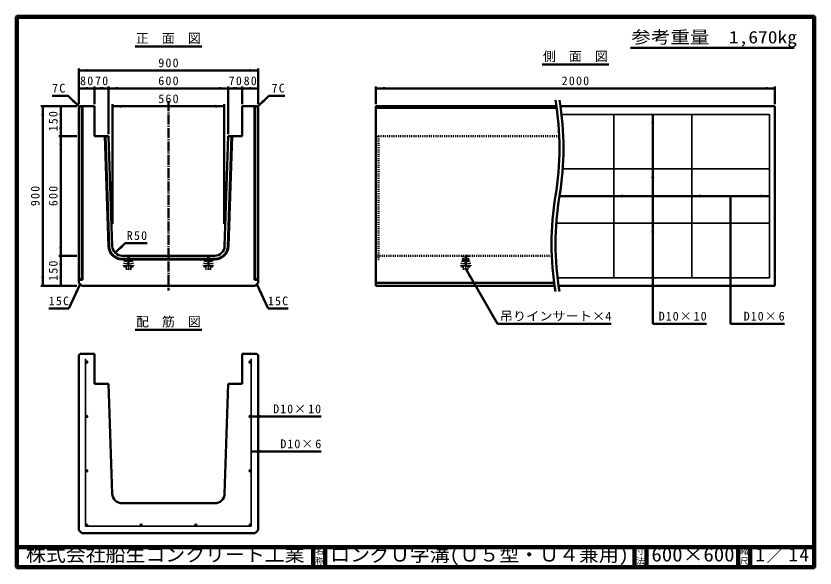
# Model space of a CAD drawing. Units: millimetres, scale not verified. Extents: x 100 to 4105, y 100 to 2870.
import ezdxf
from ezdxf.enums import TextEntityAlignment as Align

# ---------------------------------------------------------------- set-up
doc = ezdxf.new("R2010")
doc.units = ezdxf.units.MM
doc.header["$LTSCALE"] = 5
doc.linetypes.add('USER1', pattern=[2.2, 1, -1.2])
doc.linetypes.add('USER2', pattern=[13.4, 10, -1.2, 1, -1.2])
doc.layers.add('V-nasSTD', color=7, linetype='Continuous', lineweight=50)
doc.styles.add('ＭＳ ゴシック', font='')
doc.styles.get('ＭＳ ゴシック').set_extended_font_data('MS Gothic')

msp = doc.modelspace()

# ---------------------------------------------------------------- hatches: boundary and pattern name
at = {"layer": 'V-nasSTD'}
for points in [[(459.263, 2604.277), (414.263, 2596.777), (459.263, 2589.277)], [(1269.263, 2589.277), (1314.263, 2596.777), (1269.263, 2604.277)], [(459.263, 2514.277), (414.263, 2506.777), (459.263, 2499.277)], [(449.263, 2499.277), (494.263, 2506.777), (449.263, 2514.277)], [(539.263, 2514.277), (494.263, 2506.777), (539.263, 2499.277)], [(519.263, 2499.277), (564.263, 2506.777), (519.263, 2514.277)], [(609.263, 2514.277), (564.263, 2506.777), (609.263, 2499.277)], [(1119.263, 2499.277), (1164.263, 2506.777), (1119.263, 2514.277)], [(1209.263, 2514.277), (1164.263, 2506.777), (1209.263, 2499.277)], [(1189.263, 2499.277), (1234.263, 2506.777), (1189.263, 2514.277)], [(1279.263, 2514.277), (1234.263, 2506.777), (1279.263, 2499.277)], [(1269.263, 2499.277), (1314.263, 2506.777), (1269.263, 2514.277)], [(1949.262, 2514.277), (1904.262, 2506.777), (1949.262, 2499.277)], [(3859.262, 2499.277), (3904.262, 2506.777), (3859.262, 2514.277)], [(391.246, 2450.4), (417.762, 2413.277), (380.639, 2439.793)], [(1337.279, 2450.4), (1310.762, 2413.277), (1347.885, 2439.793)], [(226.762, 2371.777), (234.262, 2416.777), (241.762, 2371.777)], [(316.762, 2371.777), (324.262, 2416.777), (331.762, 2371.777)], [(629.262, 2424.277), (584.262, 2416.777), (629.262, 2409.277)], [(1099.262, 2409.277), (1144.262, 2416.777), (1099.262, 2424.277)], [(3284.262, 2330.777), (3291.762, 2375.777), (3299.262, 2330.777)], [(331.762, 2311.777), (324.262, 2266.777), (316.762, 2311.777)], [(316.762, 2221.777), (324.262, 2266.777), (331.762, 2221.777)], [(3284.262, 2057.777), (3291.762, 2102.777), (3299.262, 2057.777)], [(3141.762, 1958.777), (3096.762, 1966.277), (3141.762, 1973.777)], [(3531.762, 1958.777), (3486.762, 1966.277), (3531.762, 1973.777)], [(3831.762, 1973.777), (3876.762, 1966.277), (3831.762, 1958.777)], [(3284.262, 1784.777), (3291.762, 1829.777), (3299.262, 1784.777)], [(331.762, 1711.777), (324.262, 1666.777), (316.762, 1711.777)], [(624.378, 1717.96), (597.862, 1680.837), (634.985, 1707.354)], [(316.762, 1621.777), (324.262, 1666.777), (331.762, 1621.777)], [(2383.257, 1565.556), (2354.262, 1600.777), (2370.267, 1558.056)], [(241.762, 1561.777), (234.262, 1516.777), (226.762, 1561.777)], [(331.762, 1561.777), (324.262, 1516.777), (316.762, 1561.777)], [(421.762, 1524.277), (395.8, 1486.764), (409.37, 1480.371)], [(1306.762, 1524.277), (1332.724, 1486.764), (1319.154, 1480.371)], [(3284.262, 1511.777), (3291.762, 1556.777), (3299.262, 1511.777)], [(449.262, 1133.683, 1), (459.262, 1133.683, 1)], [(1279.262, 1133.683, 1), (1269.262, 1133.683, 1)], [(449.262, 860.683, 1), (459.262, 860.683, 1)], [(1279.262, 860.683, 1), (1269.262, 860.683, 1)], [(1324.262, 868.183), (1279.262, 860.683), (1324.262, 853.183)], [(1324.262, 692.722), (1279.262, 685.222), (1324.262, 677.722)], [(449.262, 587.683, 1), (459.262, 587.683, 1)], [(1279.262, 587.683, 1), (1269.262, 587.683, 1)], [(449.262, 314.683, 0.41421), (454.262, 309.683, 0.66818), (457.798, 318.218, 0.66818)], [(727.262, 309.683, 1), (727.262, 319.683, 1)], [(1001.262, 309.683, 1), (1001.262, 319.683, 1)], [(1279.262, 314.683, 0.66818), (1270.727, 318.218, 0.66818), (1274.262, 309.683, 0.41421)]]:
    msp.add_hatch(color=256, dxfattribs=at).paths.add_polyline_path(points)

# ---------------------------------------------------------------- linework, layer by layer
at = {"layer": 'V-nasSTD', "lineweight": 100}
for p, q in [((105, 2865), (105, 105)), ((4100, 2865), (105, 2865)), ((4100, 105), (4100, 2865)), ((105, 205), (4100, 205)), ((1590, 205), (1590, 105)), ((1650, 205), (1650, 105)), ((3200, 205), (3200, 105)), ((3260, 205), (3260, 105)), ((3720, 205), (3720, 105)), ((3780, 205), (3780, 105)), ((105, 105), (4100, 105))]:
    msp.add_line(p, q, dxfattribs=at)
at = {"layer": 'V-nasSTD'}
for p, q in [((697.263, 2716.777), (1031.263, 2716.777)), ((3180.536, 2709.753), (4000.536, 2709.753)), ((414.263, 2606.777), (414.263, 2426.777)), ((1314.263, 2606.777), (1314.263, 2426.777)), ((2737.262, 2626.777), (3071.262, 2626.777)), ((1314.263, 2596.777), (414.263, 2596.777)), ((494.263, 2506.777), (414.263, 2506.777)), ((494.263, 2516.777), (494.263, 2426.777)), ((564.263, 2506.777), (494.263, 2506.777)), ((564.263, 2516.777), (564.263, 2276.777)), ((1164.263, 2506.777), (564.263, 2506.777)), ((1164.263, 2516.777), (1164.263, 2276.777)), ((1234.263, 2506.777), (1164.263, 2506.777)), ((1234.263, 2516.777), (1234.263, 2426.777)), ((1314.263, 2506.777), (1234.263, 2506.777)), ((1904.262, 2516.777), (1904.262, 2426.777)), ((3904.262, 2506.777), (1904.262, 2506.777)), ((3904.262, 2516.777), (3904.262, 2426.777)), ((281.194, 2469.845), (361.194, 2469.845)), ((417.762, 2413.277), (361.194, 2469.845)), ((1310.762, 2413.277), (1367.331, 2469.845)), ((1367.331, 2469.845), (1447.331, 2469.845)), ((404.262, 2416.777), (224.262, 2416.777)), ((234.262, 2416.777), (234.262, 1516.777)), ((324.262, 2416.777), (324.262, 2266.777)), ((414.262, 2409.777), (421.262, 2416.777)), ((414.262, 2409.777), (414.262, 1531.777)), ((421.262, 2416.777), (494.262, 2416.777)), ((430.262, 2416.777), (430.262, 1549.777)), ((433.262, 2416.777), (433.262, 1546.777)), ((494.262, 2416.777), (494.262, 2266.777)), ((584.262, 2426.777), (584.262, 1826.777)), ((584.262, 2416.777), (1144.262, 2416.777)), ((1144.262, 2426.777), (1144.262, 1826.777)), ((1307.262, 2416.777), (1234.262, 2416.777)), ((1234.262, 2416.777), (1234.262, 2266.777)), ((1295.262, 1546.777), (1295.262, 2416.777)), ((1298.262, 1549.777), (1298.262, 2416.777)), ((1307.262, 2416.777), (1314.262, 2409.777)), ((1314.262, 1531.777), (1314.262, 2409.777)), ((1904.262, 2416.777), (1904.262, 1516.777)), ((2808.975, 2416.777), (1904.262, 2416.777)), ((1904.262, 2409.777), (2809.982, 2409.777)), ((2828.975, 2416.777), (3904.262, 2416.777)), ((3904.262, 1516.777), (3904.262, 2416.777)), ((3291.762, 2375.777), (3291.762, 1325.777)), ((404.262, 2266.777), (314.262, 2266.777)), ((324.262, 2266.777), (324.262, 1666.777)), ((564.262, 2266.777), (494.262, 2266.777)), ((545.252, 2266.777), (563.662, 1714.478)), ((548.253, 2266.777), (566.66, 1714.578)), ((564.262, 2266.777), (582.651, 1715.111)), ((1164.262, 2266.777), (1145.873, 1715.111)), ((1180.271, 2266.777), (1161.864, 1714.578)), ((1234.262, 2266.777), (1164.262, 2266.777)), ((1183.273, 2266.777), (1164.863, 1714.478)), ((3876.762, 1966.277), (2824.178, 1966.277)), ((3681.762, 1966.277), (3681.762, 1325.777)), ((597.862, 1680.837), (647.359, 1730.335)), ((647.359, 1730.335), (757.359, 1730.335)), ((404.262, 1666.777), (314.262, 1666.777)), ((324.262, 1666.777), (324.262, 1516.777)), ((632.623, 1666.777), (1095.901, 1666.777)), ((632.623, 1650.777), (1095.901, 1650.777)), ((632.623, 1647.777), (1095.901, 1647.777)), ((2513.034, 1325.777), (2354.262, 1600.777)), ((364.194, 1402.069), (421.762, 1524.277)), ((414.262, 1549.777), (430.262, 1549.777)), ((414.262, 1546.777), (433.262, 1546.777)), ((414.262, 1531.777), (429.262, 1516.777)), ((430.262, 1549.777), (433.262, 1546.777)), ((1298.262, 1549.777), (1295.262, 1546.777)), ((1295.262, 1546.777), (1314.262, 1546.777)), ((1298.262, 1549.777), (1314.262, 1549.777)), ((1299.262, 1516.777), (1314.262, 1531.777)), ((1364.331, 1402.069), (1306.762, 1524.277)), ((2797.434, 1531.777), (1904.262, 1531.777)), ((404.262, 1516.777), (224.262, 1516.777)), ((429.262, 1516.777), (1299.262, 1516.777)), ((2799.55, 1516.777), (1904.262, 1516.777)), ((3904.262, 1516.777), (2819.55, 1516.777)), ((264.194, 1402.069), (364.194, 1402.069)), ((1364.331, 1402.069), (1464.331, 1402.069)), ((2513.034, 1325.777), (3083.034, 1325.777)), ((3291.762, 1325.777), (3561.762, 1325.777)), ((3681.762, 1325.777), (3951.762, 1325.777)), ((697.262, 1294.683), (1031.262, 1294.683)), ((414.262, 1167.683), (421.262, 1174.683)), ((414.262, 1167.683), (414.262, 289.683)), ((421.262, 1174.683), (494.262, 1174.683)), ((494.262, 1174.683), (494.262, 1024.683)), ((1307.262, 1174.683), (1234.262, 1174.683)), ((1234.262, 1174.683), (1234.262, 1024.683)), ((1307.262, 1174.683), (1314.262, 1167.683)), ((1314.262, 289.683), (1314.262, 1167.683)), ((564.262, 1024.683), (494.262, 1024.683)), ((564.262, 1024.683), (582.651, 473.017)), ((1164.262, 1024.683), (1145.873, 473.017)), ((1234.262, 1024.683), (1164.262, 1024.683)), ((1279.262, 860.683), (1629.262, 860.683)), ((1279.262, 685.222), (1629.262, 685.222)), ((632.623, 424.683), (1095.901, 424.683)), ((414.262, 289.683), (429.262, 274.683)), ((1299.262, 274.683), (1314.262, 289.683)), ((429.262, 274.683), (1299.262, 274.683))]:
    msp.add_line(p, q, dxfattribs=at)
at = {"layer": 'V-nasSTD', "linetype": 'USER2'}
for p, q in [((864.262, 2441.777), (864.262, 1491.777)), ((664.262, 1671.777), (664.262, 1595.777)), ((1064.262, 1671.777), (1064.262, 1595.777)), ((2354.262, 1671.777), (2354.262, 1595.777))]:
    msp.add_line(p, q, dxfattribs=at)
at = {"layer": 'V-nasSTD', "lineweight": 35}
for p, q in [((2834.38, 2375.777), (3876.762, 2375.777)), ((3096.762, 2375.777), (3096.762, 1556.777)), ((3486.762, 2375.777), (3486.762, 1556.777)), ((3876.762, 2375.777), (3876.762, 1556.777)), ((2840.528, 2102.777), (3876.762, 2102.777)), ((2807.925, 1829.777), (3876.762, 1829.777)), ((3876.762, 1556.777), (2814.262, 1556.777)), ((449.262, 1149.683), (449.262, 309.683)), ((1279.262, 309.683), (1279.262, 1149.683)), ((449.262, 309.683), (1279.262, 309.683))]:
    msp.add_line(p, q, dxfattribs=at)
at = {"layer": 'V-nasSTD', "linetype": 'USER1'}
for p, q in [((2823.02, 2266.777), (1904.262, 2266.777)), ((1916.762, 2266.777), (1916.762, 1647.777)), ((651.262, 1651.777), (639.262, 1614.777)), ((651.262, 1666.777), (651.262, 1640.777)), ((677.262, 1666.777), (651.262, 1666.777)), ((662.242, 1643.147), (661.262, 1613.277)), ((662.64, 1644.281), (663.262, 1645.11)), ((663.262, 1645.11), (663.262, 1666.777)), ((663.462, 1644.51), (663.862, 1643.977)), ((664.257, 1643.777), (664.262, 1643.777)), ((664.662, 1643.983), (665.071, 1644.546)), ((665.262, 1645.134), (665.262, 1666.777)), ((665.262, 1645.134), (665.894, 1644.277)), ((666.283, 1643.156), (667.262, 1613.277)), ((677.262, 1640.777), (677.262, 1666.777)), ((677.262, 1651.777), (689.262, 1614.777)), ((1051.262, 1651.777), (1039.262, 1614.777)), ((1051.262, 1666.777), (1051.262, 1640.777)), ((1077.262, 1666.777), (1051.262, 1666.777)), ((1062.242, 1643.147), (1061.262, 1613.277)), ((1062.64, 1644.281), (1063.262, 1645.11)), ((1063.262, 1645.11), (1063.262, 1666.777)), ((1063.462, 1644.51), (1063.862, 1643.977)), ((1064.257, 1643.777), (1064.262, 1643.777)), ((1064.662, 1643.983), (1065.071, 1644.546)), ((1065.262, 1645.134), (1065.262, 1666.777)), ((1065.262, 1645.134), (1065.894, 1644.277)), ((1066.283, 1643.156), (1067.262, 1613.277)), ((1077.262, 1640.777), (1077.262, 1666.777)), ((1077.262, 1651.777), (1089.262, 1614.777)), ((2785.504, 1666.777), (1904.262, 1666.777)), ((1904.262, 1647.777), (1916.762, 1647.777)), ((2341.262, 1651.777), (2329.262, 1614.777)), ((2341.262, 1666.777), (2341.262, 1640.777)), ((2367.262, 1666.777), (2341.262, 1666.777)), ((2352.242, 1643.147), (2351.262, 1613.277)), ((2352.64, 1644.281), (2353.262, 1645.11)), ((2353.262, 1645.11), (2353.262, 1666.777)), ((2353.462, 1644.51), (2353.862, 1643.977)), ((2354.257, 1643.777), (2354.262, 1643.777)), ((2354.662, 1643.983), (2355.071, 1644.546)), ((2355.262, 1645.134), (2355.262, 1666.777)), ((2355.262, 1645.134), (2355.894, 1644.277)), ((2356.283, 1643.156), (2357.262, 1613.277)), ((2367.262, 1640.777), (2367.262, 1666.777)), ((2367.262, 1651.777), (2379.262, 1614.777)), ((639.262, 1614.777), (689.262, 1614.777)), ((651.262, 1640.777), (649.262, 1614.777)), ((650.262, 1612.777), (678.262, 1612.777)), ((650.262, 1612.777), (650.262, 1601.277)), ((651.262, 1640.777), (662.164, 1640.777)), ((651.262, 1614.777), (651.262, 1612.777)), ((667.262, 1613.277), (661.262, 1613.277)), ((664.262, 1614.777), (664.262, 1613.277)), ((666.361, 1640.777), (677.262, 1640.777)), ((677.262, 1640.777), (679.262, 1614.777)), ((677.262, 1614.777), (677.262, 1612.777)), ((677.262, 1612.777), (677.262, 1614.777)), ((678.262, 1612.777), (678.262, 1601.277)), ((1039.262, 1614.777), (1089.262, 1614.777)), ((1051.262, 1640.777), (1049.262, 1614.777)), ((1050.262, 1612.777), (1078.262, 1612.777)), ((1050.262, 1612.777), (1050.262, 1601.277)), ((1051.262, 1640.777), (1062.164, 1640.777)), ((1051.262, 1614.777), (1051.262, 1612.777)), ((1067.262, 1613.277), (1061.262, 1613.277)), ((1064.262, 1614.777), (1064.262, 1613.277)), ((1066.361, 1640.777), (1077.262, 1640.777)), ((1077.262, 1640.777), (1079.262, 1614.777)), ((1077.262, 1614.777), (1077.262, 1612.777)), ((1077.262, 1612.777), (1077.262, 1614.777)), ((1078.262, 1612.777), (1078.262, 1601.277)), ((2329.262, 1614.777), (2379.262, 1614.777)), ((2341.262, 1640.777), (2339.262, 1614.777)), ((2340.262, 1612.777), (2368.262, 1612.777)), ((2340.262, 1612.777), (2340.262, 1601.277)), ((2341.262, 1640.777), (2352.164, 1640.777)), ((2341.262, 1614.777), (2341.262, 1612.777)), ((2357.262, 1613.277), (2351.262, 1613.277)), ((2354.262, 1614.777), (2354.262, 1613.277)), ((2356.361, 1640.777), (2367.262, 1640.777)), ((2367.262, 1640.777), (2369.262, 1614.777)), ((2367.262, 1614.777), (2367.262, 1612.777)), ((2367.262, 1612.777), (2367.262, 1614.777)), ((2368.262, 1612.777), (2368.262, 1601.277)), ((650.762, 1600.777), (650.262, 1601.277)), ((650.762, 1600.777), (677.762, 1600.777)), ((677.762, 1600.777), (678.262, 1601.277)), ((1050.762, 1600.777), (1050.262, 1601.277)), ((1050.762, 1600.777), (1077.762, 1600.777)), ((1077.762, 1600.777), (1078.262, 1601.277)), ((2340.762, 1600.777), (2340.262, 1601.277)), ((2340.762, 1600.777), (2367.762, 1600.777)), ((2367.762, 1600.777), (2368.262, 1601.277))]:
    msp.add_line(p, q, dxfattribs=at)
at = {"layer": 'V-nasSTD', "lineweight": 13}
msp.add_lwpolyline([(100, 100), (100, 2870), (4105, 2870), (4105, 100)], close=True, dxfattribs=at)
at = {"layer": 'V-nasSTD', "lineweight": 35}
for centre in [(454.262, 1133.683), (1274.262, 1133.683), (454.262, 860.683), (1274.262, 860.683), (454.262, 587.683), (1274.262, 587.683), (454.262, 314.683), (727.262, 314.683), (1001.262, 314.683), (1274.262, 314.683)]:
    msp.add_circle(centre, 5, dxfattribs=at)
at = {"layer": 'V-nasSTD'}
for centre, radius, start, end in [((1374.262, 2206.777), 1450, 350.47272, 9.52728), ((1394.262, 2206.777), 1450, 350.47272, 9.52728), ((4234.262, 1726.777), 1450, 170.47272, 189.52728), ((4254.262, 1726.777), 1450, 170.47272, 189.52728), ((632.623, 1716.777), 69, 181.90915, 270), ((632.623, 1716.777), 66, 181.90915, 270), ((632.623, 1716.777), 50, 181.90915, 270), ((1095.901, 1716.777), 50, 270, 358.09085), ((1095.901, 1716.777), 66, 270, 358.09085), ((1095.901, 1716.777), 69, 270, 358.09085), ((632.623, 474.683), 50, 181.90915, 270), ((1095.901, 474.683), 50, 270, 358.09085)]:
    msp.add_arc(centre, radius, start, end, dxfattribs=at)
at = {"layer": 'V-nasSTD', "linetype": 'USER1'}
for centre, radius, start, end in [((664.24, 1643.081), 2, 143.1301, 178.12212), ((664.262, 1645.11), 1, 180, 216.8699), ((664.262, 1644.277), 0.5, 216.8699, 270), ((664.257, 1644.277), 0.5, 270, 323.99912), ((664.262, 1645.134), 1, 323.99912, 0), ((664.284, 1643.09), 2, 1.87788, 36.38357), ((1064.24, 1643.081), 2, 143.1301, 178.12212), ((1064.262, 1645.11), 1, 180, 216.8699), ((1064.262, 1644.277), 0.5, 216.8699, 270), ((1064.257, 1644.277), 0.5, 270, 323.99912), ((1064.262, 1645.134), 1, 323.99912, 0), ((1064.284, 1643.09), 2, 1.87788, 36.38357), ((2354.24, 1643.081), 2, 143.1301, 178.12212), ((2354.262, 1645.11), 1, 180, 216.8699), ((2354.262, 1644.277), 0.5, 216.8699, 270), ((2354.257, 1644.277), 0.5, 270, 323.99912), ((2354.262, 1645.134), 1, 323.99912, 0), ((2354.284, 1643.09), 2, 1.87788, 36.38357)]:
    msp.add_arc(centre, radius, start, end, dxfattribs=at)

# ---------------------------------------------------------------- texts
at = {"layer": 'V-nasSTD', "style": 'ＭＳ ゴシック'}
for s, height, width, p in [('参考重量\u30001,670kg', 62.32, 1.15, (3184.536, 2794.753)), ('吊りインサート×4', 43.99, 1.1, (2525.034, 1385.777)), ('株式会社船生コンクリート工業', 69.65, 1.05, (150, 202.5)), ('ロングＵ字溝(Ｕ５型・Ｕ４兼用)', 69.65, 1.05, (1675, 202.5)), ('600×600', 69.65, 1.1, (3285, 202.5))]:
    msp.add_text(s, height=height, dxfattribs=dict(at, width=width)).set_placement(p, align=Align.TOP_LEFT)
for s, height, p in [('正\u3000面\u3000図', 47.65, (701.259, 2781.777)), ('側\u3000面\u3000図', 47.65, (2741.258, 2691.777)), ('配\u3000筋\u3000図', 47.65, (701.258, 1359.683)), ('名', 30.79, (1598.982, 200.999)), ('寸', 30.79, (3208.982, 200.999)), ('縮', 30.79, (3728.982, 200.999)), ('称', 30.79, (1598.976, 151.01)), ('法', 30.79, (3208.976, 151.01)), ('尺', 30.79, (3728.976, 151.01))]:
    msp.add_text(s, height=height, dxfattribs=at).set_placement(p, align=Align.TOP_LEFT)
at = {"layer": 'V-nasSTD', "attachment_point": 1, "style": 'ＭＳ ゴシック'}
for s, insert, char_height in [('\\T1.2;900', (813.275, 2656.777), 43.99), ('\\T1.2;80', (421.263, 2566.777), 43.99), ('\\T1.2;70', (496.263, 2566.777), 43.99), ('\\T1.2;600', (813.275, 2566.777), 43.99), ('\\T1.2;70', (1166.263, 2566.777), 43.99), ('\\T1.2;80', (1241.263, 2566.777), 43.99), ('\\T1.2;2000', (2835.156, 2566.777), 43.99), ('\\T1.2;7C', (281.194, 2529.845), 43.99), ('\\T1.2;7C', (1381.331, 2529.845), 43.99), ('\\T1.2;560', (813.275, 2476.777), 43.99), ('\\T1.2;R50', (655.359, 1790.335), 43.99), ('\\T1.2;15C', (264.194, 1462.069), 43.99), ('\\T1.2;15C', (1362.331, 1462.069), 43.99), ('\\T1.17;D10×10', (3321.762, 1385.777), 43.99), ('\\T1.17;D10×6', (3747.762, 1385.777), 43.99), ('\\T1.17;D10×10', (1389.262, 920.683), 43.99), ('\\T1.17;D10×6', (1425.262, 745.222), 43.99), ('\\T1.16;1／14', (3807.033, 202.582), 69.65)]:
    msp.add_mtext(s, dxfattribs=dict(at, insert=insert, char_height=char_height))
at = {"layer": 'V-nasSTD', "char_height": 43.99, "attachment_point": 1, "rotation": 90, "style": 'ＭＳ ゴシック'}
for s, insert in [('\\T1.2;150', (264.262, 2290.79)), ('\\T1.2;900', (174.262, 1915.79)), ('\\T1.2;600', (264.262, 1915.79)), ('\\T1.2;150', (264.262, 1540.79))]:
    msp.add_mtext(s, dxfattribs=dict(at, insert=insert))

doc.saveas('drawing.dxf')
